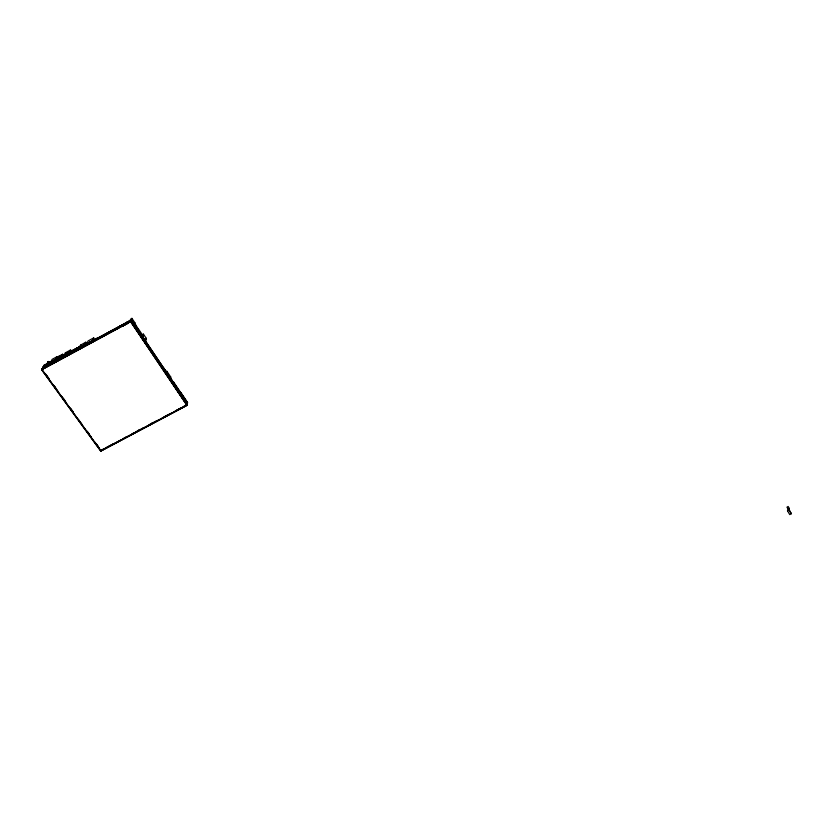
<?xml version="1.0" encoding="UTF-8"?>
<svg xmlns="http://www.w3.org/2000/svg" width="833" height="833" viewBox="0 0 833 833"><rect width="100%" height="100%" fill="white"/><g stroke="black" fill="none" stroke-linecap="round" stroke-linejoin="round"><path stroke-width="1.25" d="M142.193 338.76L143.432 334.116L146.264 338.333L145.713 340.458M143.432 334.116L143.089 336.251L140.673 335.616M170.286 379.567L170.723 377.016L166.871 371.289L166.631 372.174M166.871 371.289L166.329 373.892L166.569 373.007M44.222 365.114L41.65 369.779L100.762 451.163L186.967 405.411L187.571 402.578L181.073 392.916L180.563 393.124L181.073 392.916M124.096 323.371L122.784 326.317M173.691 382.18L173.254 382.503L173.691 382.18L187.529 402.766M144.838 342.988L146.264 338.333M170.494 377.922L170.723 377.016M144.9 343.331L145.473 341.218M163.539 367.832L187.456 403.141M93.213 340.562L93.775 339.177L92.765 340.353L93.463 339.854M138.195 330.128L138.559 329.15L142.006 334.272L141.35 335.803L141.641 335.272M100.762 451.163L101.137 450.132M138.163 328.816L136.716 329.91L137.487 328.556L138.163 328.816L135.779 325.016L135.519 325.682L136.477 326.047L136.102 327.036L135.144 326.661L135.779 325.016M136.56 329.847L137.112 328.369M137.185 329.379L137.487 328.556M134.446 324.568L135.05 323.027L131.906 318.352L128.688 322.548L131.114 318.779M135.144 326.661L135.404 325.995M75.241 350.735L76.251 348.527M41.65 369.779L130.583 321.663L131.906 318.352M122.722 326.474L126.314 322.579L131.291 319.882L187.415 403.328M123.898 324.016L42.743 367.79M123.638 325.38L125.877 323.048M119.702 326.151L117.536 328.858M71.117 352.588L72.065 350.547M97.992 337.771L42.941 367.436M96.628 338.385L43.045 367.259M93.379 340.02L93.775 339.177M91.505 342.644L93.744 337.917L92.598 340.353L93.702 337.906L88.142 340.916L86.965 343.363M78.614 348.152L79.552 346.174L78.323 348.673M85.507 344.633L84.779 344.289L87.121 343.029M88.111 343.331L85.778 342.238L84.695 344.466L86.663 345.383M80.77 345.008L85.778 342.238M78.833 347.267L43.639 366.187M80.811 344.935L79.666 347.246L79.958 346.653L43.535 366.364M77.906 349.454L76.917 348.048L77.823 349.621M54.749 361.126L56.29 358.711L57.29 360.106M55.551 359.689L57.05 356.701L52.198 359.335L50.875 361.772M64.61 355.17L62.59 354.254L59.008 356.18L57.185 359.721L58.133 357.836L44.034 365.468M72.044 350.808L43.837 365.833M70.399 350.099L69.431 351.974L70.42 352.39L71.378 350.506L70.399 350.099L65.401 352.796L64.422 354.681M48.199 361.626L46.127 365.552L48.199 361.626L50.875 362.428M62.59 354.254L61.632 356.076L63.662 356.993M58.039 358.013L59.008 356.18M55.759 359.127L57.05 356.701M56.29 358.711L57.196 360.283M50.49 361.855L51.594 363.063M47.543 363.323L48.585 361.418M141.714 334.804L142.006 334.272M133.946 324.381L135.05 323.027M788.143 509.171L786.966 507.203L788.133 506.485L789.309 508.463L788.143 509.171L789.309 508.463M787.497 510.775L789.049 509.827L791.35 513.711L789.746 514.586L787.497 510.775L789.101 509.89M44.128 365.291L50.969 361.595M43.733 366.01L76.917 348.048M43.337 366.718L79.874 346.82M43.243 366.895L87.048 343.196M42.65 367.978L131.229 320.039L187.373 403.516M42.452 368.332L131.166 320.205L187.331 403.703M42.348 368.519L131.041 320.528M42.15 368.873L130.968 320.695L187.206 404.276M42.046 369.061L130.843 321.017L187.092 404.838L174.461 411.544M130.781 321.174L41.848 369.415L100.908 450.747L187.05 405.036L130.719 321.34M137.841 430.651L140.131 429.432M150.461 423.945L152.751 422.727M184.874 405.681L187.165 404.463L130.906 320.851M102.209 449.726L104.5 448.508M106.801 447.29L113.684 443.635M124.013 438.158L126.304 436.94M132.041 433.889L134.342 432.671M136.633 431.452L138.934 430.234M141.225 429.016L143.515 427.798M149.263 424.757L156.146 421.102M164.174 416.833L168.766 414.397M175.648 410.742L181.386 407.701M183.687 406.483L187.133 404.651M100.991 450.549L120.504 440.188M122.795 438.97L129.688 435.315M131.978 434.097L159.54 419.468M161.831 418.249L172.16 412.762M65.401 352.796L67.525 353.681M64.516 354.514L66.755 355.441M84.862 344.123L85.591 344.466M791.35 513.711L789.049 509.827M45.836 374.267L48.855 378.432M54.155 385.731L55.665 387.814M63.235 398.236L64.745 400.319M70.795 408.659L73.065 411.783M87.444 431.577L88.954 433.67M96.524 444.083L98.034 446.176M44.982 373.403L48.762 378.619M53.302 384.877L57.841 391.125M61.632 396.341L66.171 402.599M69.951 407.806L72.981 411.981M78.281 419.27L82.061 424.486M86.601 430.744L91.151 436.992M94.931 442.208L99.471 448.456M131.104 320.361L187.248 404.088M130.583 321.663L186.967 405.411M136.008 325.609L135.696 326.421L134.373 325.786L134.686 324.974L136.008 325.609M128.584 321.892L127.543 323.693L128.584 321.892M126.928 322.319L125.419 324.808L126.928 322.319M130.646 321.507L41.754 369.602L100.835 450.955L187.008 405.223L130.646 321.507"/></g></svg>
